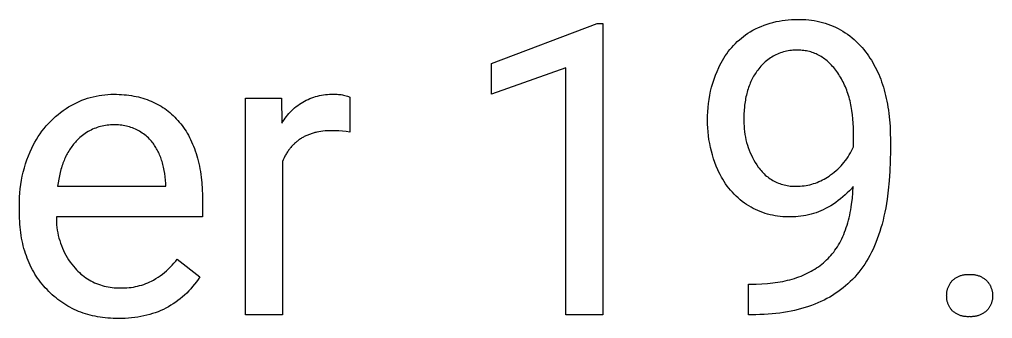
# Model space of a CAD drawing. Header units: millimetres. Extents: x -2542 to 6192, y -257 to 5845.
# Drawn here: x 4168.7 to 4370.5, y 127.8 to 189.9 of the extents above; entities that cross this region are included whole.
import ezdxf

# ---------------------------------------------------------------- set-up
doc = ezdxf.new("R2010")
doc.units = ezdxf.units.MM
doc.header["$MEASUREMENT"] = 0
doc.layers.add('Domyślny', color=7, linetype='Continuous', true_color=0x000000)

msp = doc.modelspace()

# ---------------------------------------------------------------- linework, layer by layer
at = {"layer": 'Domyślny'}
for p, q in [((4326.23, 189.58), (4326.86, 189.69)), ((4326.86, 189.69), (4327.5, 189.78)), ((4327.5, 189.78), (4328.14, 189.84)), ((4328.14, 189.84), (4328.79, 189.88)), ((4328.79, 189.88), (4329.43, 189.9)), ((4329.43, 189.9), (4330.08, 189.9)), ((4330.08, 189.9), (4330.65, 189.91)), ((4330.65, 189.91), (4331.23, 189.9)), ((4331.23, 189.9), (4331.81, 189.87)), ((4331.81, 189.87), (4332.39, 189.83)), ((4332.39, 189.83), (4332.96, 189.76)), ((4332.96, 189.76), (4333.54, 189.67)), ((4333.54, 189.67), (4334.11, 189.57)), ((4266.57, 180.75), (4288.49, 189.1)), ((4288.49, 189.1), (4289.69, 189.1)), ((4289.69, 189.1), (4289.69, 128.63)), ((4320.22, 187.33), (4320.78, 187.65)), ((4320.78, 187.65), (4321.36, 187.95)), ((4321.36, 187.95), (4321.94, 188.22)), ((4321.94, 188.22), (4322.53, 188.48)), ((4322.53, 188.48), (4323.13, 188.72)), ((4323.13, 188.72), (4323.73, 188.93)), ((4323.73, 188.93), (4324.35, 189.13)), ((4324.35, 189.13), (4324.97, 189.3)), ((4324.97, 189.3), (4325.6, 189.45)), ((4325.6, 189.45), (4326.23, 189.58)), ((4334.11, 189.57), (4334.67, 189.44)), ((4334.67, 189.44), (4335.23, 189.29)), ((4335.23, 189.29), (4335.79, 189.13)), ((4335.79, 189.13), (4336.34, 188.95)), ((4336.34, 188.95), (4336.88, 188.74)), ((4336.88, 188.74), (4337.42, 188.52)), ((4337.42, 188.52), (4337.94, 188.28)), ((4337.94, 188.28), (4338.46, 188.02)), ((4338.46, 188.02), (4338.97, 187.75)), ((4338.97, 187.75), (4339.47, 187.46)), ((4317.57, 185.31), (4317.99, 185.68)), ((4317.99, 185.68), (4318.41, 186.04)), ((4318.41, 186.04), (4318.85, 186.38)), ((4318.85, 186.38), (4319.3, 186.71)), ((4319.3, 186.71), (4319.75, 187.03)), ((4319.75, 187.03), (4320.22, 187.33)), ((4339.47, 187.46), (4339.96, 187.15)), ((4339.96, 187.15), (4340.44, 186.82)), ((4340.44, 186.82), (4340.91, 186.48)), ((4340.91, 186.48), (4341.36, 186.12)), ((4341.36, 186.12), (4341.8, 185.74)), ((4341.8, 185.74), (4342.23, 185.35)), ((4315.7, 183.25), (4316.05, 183.69)), ((4316.05, 183.69), (4316.41, 184.11)), ((4316.41, 184.11), (4316.78, 184.52)), ((4316.78, 184.52), (4317.17, 184.92)), ((4317.17, 184.92), (4317.57, 185.31)), ((4342.23, 185.35), (4342.65, 184.95)), ((4342.65, 184.95), (4343.05, 184.53)), ((4343.05, 184.53), (4343.43, 184.1)), ((4343.43, 184.1), (4343.81, 183.66)), ((4343.81, 183.66), (4344.16, 183.2)), ((4314.47, 181.4), (4314.75, 181.88)), ((4314.75, 181.88), (4315.06, 182.35)), ((4315.06, 182.35), (4315.37, 182.8)), ((4315.37, 182.8), (4315.7, 183.25)), ((4324.15, 181.74), (4323.88, 181.54)), ((4324.43, 181.92), (4324.15, 181.74)), ((4324.71, 182.1), (4324.43, 181.92)), ((4325, 182.27), (4324.71, 182.1)), ((4325.29, 182.43), (4325, 182.27)), ((4325.59, 182.58), (4325.29, 182.43)), ((4325.89, 182.72), (4325.59, 182.58)), ((4326.2, 182.84), (4325.89, 182.72)), ((4326.51, 182.96), (4326.2, 182.84)), ((4326.83, 183.07), (4326.51, 182.96)), ((4327.15, 183.16), (4326.83, 183.07)), ((4327.47, 183.25), (4327.15, 183.16)), ((4327.79, 183.32), (4327.47, 183.25)), ((4328.12, 183.39), (4327.79, 183.32)), ((4328.45, 183.44), (4328.12, 183.39)), ((4328.78, 183.48), (4328.45, 183.44)), ((4329.11, 183.51), (4328.78, 183.48)), ((4329.45, 183.53), (4329.11, 183.51)), ((4329.78, 183.54), (4329.45, 183.53)), ((4330.11, 183.53), (4329.78, 183.54)), ((4330.42, 183.53), (4330.11, 183.53)), ((4330.73, 183.51), (4330.42, 183.53)), ((4331.04, 183.49), (4330.73, 183.51)), ((4331.34, 183.46), (4331.04, 183.49)), ((4331.64, 183.42), (4331.34, 183.46)), ((4331.93, 183.37), (4331.64, 183.42)), ((4332.22, 183.31), (4331.93, 183.37)), ((4332.51, 183.24), (4332.22, 183.31)), ((4332.79, 183.16), (4332.51, 183.24)), ((4333.07, 183.07), (4332.79, 183.16)), ((4333.35, 182.97), (4333.07, 183.07)), ((4333.63, 182.87), (4333.35, 182.97)), ((4333.9, 182.75), (4333.63, 182.87)), ((4334.16, 182.63), (4333.9, 182.75)), ((4334.43, 182.49), (4334.16, 182.63)), ((4334.69, 182.35), (4334.43, 182.49)), ((4334.94, 182.2), (4334.69, 182.35)), ((4335.2, 182.04), (4334.94, 182.2)), ((4335.45, 181.87), (4335.2, 182.04)), ((4335.69, 181.69), (4335.45, 181.87)), ((4335.94, 181.5), (4335.69, 181.69)), ((4344.16, 183.2), (4344.48, 182.78)), ((4344.48, 182.78), (4344.79, 182.34)), ((4344.79, 182.34), (4345.08, 181.9)), ((4345.08, 181.9), (4345.37, 181.45)), ((4266.57, 174.38), (4266.57, 180.75)), ((4282, 179.88), (4266.57, 174.38)), ((4282, 128.63), (4282, 179.88)), ((4313.36, 179.12), (4313.71, 179.91)), ((4313.71, 179.91), (4313.95, 180.42)), ((4313.95, 180.42), (4314.2, 180.91)), ((4314.2, 180.91), (4314.47, 181.4)), ((4322, 179.66), (4321.82, 179.41)), ((4322.21, 179.92), (4322, 179.66)), ((4322.42, 180.18), (4322.21, 179.92)), ((4322.65, 180.42), (4322.42, 180.18)), ((4322.88, 180.66), (4322.65, 180.42)), ((4323.12, 180.89), (4322.88, 180.66)), ((4323.37, 181.12), (4323.12, 180.89)), ((4323.62, 181.33), (4323.37, 181.12)), ((4323.88, 181.54), (4323.62, 181.33)), ((4336.18, 181.3), (4335.94, 181.5)), ((4336.41, 181.09), (4336.18, 181.3)), ((4336.65, 180.88), (4336.41, 181.09)), ((4336.88, 180.65), (4336.65, 180.88)), ((4337.1, 180.42), (4336.88, 180.65)), ((4337.33, 180.17), (4337.1, 180.42)), ((4337.55, 179.92), (4337.33, 180.17)), ((4337.76, 179.65), (4337.55, 179.92)), ((4337.97, 179.38), (4337.76, 179.65)), ((4345.37, 181.45), (4345.65, 180.99)), ((4345.65, 180.99), (4345.91, 180.52)), ((4345.91, 180.52), (4346.17, 180.04)), ((4346.17, 180.04), (4346.42, 179.55)), ((4312.75, 177.51), (4313.04, 178.32)), ((4313.04, 178.32), (4313.36, 179.12)), ((4320.66, 177.57), (4320.52, 177.29)), ((4320.81, 177.85), (4320.66, 177.57)), ((4320.96, 178.12), (4320.81, 177.85)), ((4321.12, 178.39), (4320.96, 178.12)), ((4321.29, 178.65), (4321.12, 178.39)), ((4321.46, 178.91), (4321.29, 178.65)), ((4321.63, 179.17), (4321.46, 178.91)), ((4321.82, 179.41), (4321.63, 179.17)), ((4338.18, 179.1), (4337.97, 179.38)), ((4338.39, 178.81), (4338.18, 179.1)), ((4338.59, 178.51), (4338.39, 178.81)), ((4338.79, 178.21), (4338.59, 178.51)), ((4338.97, 177.9), (4338.79, 178.21)), ((4339.16, 177.59), (4338.97, 177.9)), ((4339.33, 177.27), (4339.16, 177.59)), ((4346.42, 179.55), (4346.65, 179.05)), ((4346.65, 179.05), (4346.88, 178.54)), ((4346.88, 178.54), (4347.1, 178.02)), ((4347.1, 178.02), (4347.3, 177.49)), ((4312.04, 175.02), (4312.25, 175.85)), ((4312.25, 175.85), (4312.49, 176.69)), ((4312.49, 176.69), (4312.75, 177.51)), ((4319.91, 175.8), (4319.81, 175.49)), ((4320.02, 176.11), (4319.91, 175.8)), ((4320.14, 176.41), (4320.02, 176.11)), ((4320.26, 176.71), (4320.14, 176.41)), ((4320.39, 177), (4320.26, 176.71)), ((4320.52, 177.29), (4320.39, 177)), ((4339.5, 176.94), (4339.33, 177.27)), ((4339.66, 176.61), (4339.5, 176.94)), ((4339.82, 176.27), (4339.66, 176.61)), ((4339.97, 175.93), (4339.82, 176.27)), ((4340.11, 175.58), (4339.97, 175.93)), ((4340.25, 175.23), (4340.11, 175.58)), ((4347.3, 177.49), (4347.5, 176.95)), ((4347.5, 176.95), (4347.68, 176.41)), ((4347.68, 176.41), (4347.86, 175.85)), ((4347.86, 175.85), (4348.03, 175.28)), ((4182.25, 173.34), (4182.83, 173.54)), ((4182.83, 173.54), (4183.42, 173.72)), ((4183.42, 173.72), (4184.02, 173.87)), ((4184.02, 173.87), (4184.62, 174.01)), ((4184.62, 174.01), (4185.23, 174.12)), ((4185.23, 174.12), (4185.84, 174.22)), ((4185.84, 174.22), (4186.45, 174.29)), ((4186.45, 174.29), (4187.07, 174.34)), ((4187.07, 174.34), (4187.68, 174.37)), ((4187.68, 174.37), (4188.3, 174.38)), ((4188.3, 174.38), (4188.84, 174.38)), ((4188.84, 174.38), (4189.38, 174.36)), ((4189.38, 174.36), (4189.9, 174.33)), ((4189.9, 174.33), (4190.42, 174.29)), ((4190.42, 174.29), (4190.93, 174.24)), ((4190.93, 174.24), (4191.44, 174.18)), ((4191.44, 174.18), (4191.93, 174.11)), ((4191.93, 174.11), (4192.42, 174.02)), ((4192.42, 174.02), (4192.9, 173.93)), ((4192.9, 173.93), (4193.38, 173.82)), ((4193.38, 173.82), (4193.84, 173.7)), ((4193.84, 173.7), (4194.3, 173.57)), ((4194.3, 173.57), (4194.75, 173.43)), ((4215.58, 128.63), (4215.58, 173.59)), ((4215.58, 173.59), (4223.03, 173.59)), ((4223.03, 173.59), (4223.15, 168.36)), ((4228.96, 173.49), (4229.35, 173.64)), ((4229.35, 173.64), (4229.74, 173.77)), ((4229.74, 173.77), (4230.14, 173.9)), ((4230.14, 173.9), (4230.54, 174.01)), ((4230.54, 174.01), (4230.94, 174.11)), ((4230.94, 174.11), (4231.35, 174.19)), ((4231.35, 174.19), (4231.76, 174.26)), ((4231.76, 174.26), (4232.17, 174.31)), ((4232.17, 174.31), (4232.58, 174.35)), ((4232.58, 174.35), (4233, 174.37)), ((4233, 174.37), (4233.41, 174.39)), ((4233.41, 174.39), (4233.83, 174.38)), ((4233.83, 174.38), (4234.1, 174.39)), ((4234.1, 174.39), (4234.36, 174.39)), ((4234.36, 174.39), (4234.63, 174.38)), ((4234.63, 174.38), (4234.9, 174.36)), ((4234.9, 174.36), (4235.16, 174.34)), ((4235.16, 174.34), (4235.43, 174.3)), ((4235.43, 174.3), (4235.69, 174.25)), ((4235.69, 174.25), (4235.95, 174.2)), ((4235.95, 174.2), (4236.21, 174.14)), ((4236.21, 174.14), (4236.47, 174.06)), ((4236.47, 174.06), (4236.72, 173.98)), ((4236.72, 173.98), (4236.97, 173.89)), ((4236.97, 173.89), (4237.22, 173.79)), ((4237.22, 173.79), (4237.22, 166.53)), ((4311.72, 173.32), (4311.87, 174.17)), ((4311.87, 174.17), (4312.04, 175.02)), ((4319.3, 173.52), (4319.24, 173.17)), ((4319.37, 173.86), (4319.3, 173.52)), ((4319.45, 174.19), (4319.37, 173.86)), ((4319.53, 174.52), (4319.45, 174.19)), ((4319.61, 174.85), (4319.53, 174.52)), ((4319.71, 175.17), (4319.61, 174.85)), ((4319.81, 175.49), (4319.71, 175.17)), ((4340.38, 174.87), (4340.25, 175.23)), ((4340.5, 174.51), (4340.38, 174.87)), ((4340.62, 174.14), (4340.5, 174.51)), ((4340.73, 173.77), (4340.62, 174.14)), ((4340.84, 173.38), (4340.73, 173.77)), ((4348.03, 175.28), (4348.18, 174.71)), ((4348.18, 174.71), (4348.33, 174.12)), ((4348.33, 174.12), (4348.46, 173.53)), ((4348.46, 173.53), (4348.59, 172.92)), ((4178.39, 171.42), (4178.91, 171.75)), ((4178.91, 171.75), (4179.45, 172.06)), ((4179.45, 172.06), (4179.99, 172.36)), ((4179.99, 172.36), (4180.54, 172.63)), ((4180.54, 172.63), (4181.1, 172.89)), ((4181.1, 172.89), (4181.67, 173.13)), ((4181.67, 173.13), (4182.25, 173.34)), ((4194.75, 173.43), (4195.2, 173.28)), ((4195.2, 173.28), (4195.63, 173.11)), ((4195.63, 173.11), (4196.06, 172.94)), ((4196.06, 172.94), (4196.48, 172.75)), ((4196.48, 172.75), (4196.89, 172.56)), ((4196.89, 172.56), (4197.3, 172.35)), ((4197.3, 172.35), (4197.7, 172.13)), ((4197.7, 172.13), (4198.09, 171.9)), ((4198.09, 171.9), (4198.47, 171.66)), ((4198.47, 171.66), (4198.84, 171.4)), ((4225.48, 171.27), (4225.79, 171.55)), ((4225.79, 171.55), (4226.11, 171.81)), ((4226.11, 171.81), (4226.44, 172.06)), ((4226.44, 172.06), (4226.78, 172.3)), ((4226.78, 172.3), (4227.12, 172.53)), ((4227.12, 172.53), (4227.48, 172.75)), ((4227.48, 172.75), (4227.84, 172.95)), ((4227.84, 172.95), (4228.21, 173.14)), ((4228.21, 173.14), (4228.58, 173.32)), ((4228.58, 173.32), (4228.96, 173.49)), ((4311.45, 170.74), (4311.51, 171.61)), ((4311.51, 171.61), (4311.6, 172.46)), ((4311.6, 172.46), (4311.72, 173.32)), ((4319.05, 171.74), (4318.99, 171)), ((4319.09, 172.11), (4319.05, 171.74)), ((4319.13, 172.47), (4319.09, 172.11)), ((4319.18, 172.82), (4319.13, 172.47)), ((4319.24, 173.17), (4319.18, 172.82)), ((4340.94, 173), (4340.84, 173.38)), ((4341.03, 172.61), (4340.94, 173)), ((4341.12, 172.21), (4341.03, 172.61)), ((4341.2, 171.81), (4341.12, 172.21)), ((4341.34, 170.99), (4341.2, 171.81)), ((4348.59, 172.92), (4348.71, 172.31)), ((4348.71, 172.31), (4348.81, 171.68)), ((4348.81, 171.68), (4348.91, 171.05)), ((4175.69, 169.29), (4176.2, 169.75)), ((4176.2, 169.75), (4176.73, 170.2)), ((4176.73, 170.2), (4177.27, 170.62)), ((4177.27, 170.62), (4177.82, 171.03)), ((4177.82, 171.03), (4178.39, 171.42)), ((4198.84, 171.4), (4199.21, 171.14)), ((4199.21, 171.14), (4199.57, 170.86)), ((4199.57, 170.86), (4199.92, 170.58)), ((4199.92, 170.58), (4200.27, 170.28)), ((4200.27, 170.28), (4200.6, 169.97)), ((4200.6, 169.97), (4200.93, 169.65)), ((4200.93, 169.65), (4201.25, 169.31)), ((4223.83, 169.41), (4224.07, 169.75)), ((4224.07, 169.75), (4224.33, 170.07)), ((4224.33, 170.07), (4224.6, 170.39)), ((4224.6, 170.39), (4224.88, 170.69)), ((4224.88, 170.69), (4225.18, 170.99)), ((4225.18, 170.99), (4225.48, 171.27)), ((4311.41, 169.02), (4311.42, 169.88)), ((4311.42, 169.88), (4311.45, 170.74)), ((4318.95, 170.23), (4318.94, 169.45)), ((4318.99, 171), (4318.95, 170.23)), ((4341.45, 170.14), (4341.34, 170.99)), ((4341.54, 169.28), (4341.45, 170.14)), ((4348.91, 171.05), (4348.99, 170.41)), ((4348.99, 170.41), (4349.13, 169.1)), ((4173.82, 167.28), (4174.26, 167.8)), ((4174.26, 167.8), (4174.72, 168.32)), ((4174.72, 168.32), (4175.2, 168.81)), ((4175.2, 168.81), (4175.69, 169.29)), ((4184.86, 167.49), (4184.54, 167.38)), ((4185.2, 167.6), (4184.86, 167.49)), ((4185.53, 167.69), (4185.2, 167.6)), ((4185.87, 167.77), (4185.53, 167.69)), ((4186.22, 167.84), (4185.87, 167.77)), ((4186.56, 167.9), (4186.22, 167.84)), ((4186.91, 167.95), (4186.56, 167.9)), ((4187.25, 167.98), (4186.91, 167.95)), ((4187.6, 168.01), (4187.25, 167.98)), ((4187.95, 168.02), (4187.6, 168.01)), ((4188.3, 168.02), (4187.95, 168.02)), ((4188.63, 168.03), (4188.3, 168.02)), ((4188.96, 168.02), (4188.63, 168.03)), ((4189.28, 168.01), (4188.96, 168.02)), ((4189.61, 167.99), (4189.28, 168.01)), ((4189.94, 167.95), (4189.61, 167.99)), ((4190.26, 167.91), (4189.94, 167.95)), ((4190.59, 167.85), (4190.26, 167.91)), ((4190.91, 167.78), (4190.59, 167.85)), ((4191.22, 167.7), (4190.91, 167.78)), ((4191.54, 167.61), (4191.22, 167.7)), ((4191.85, 167.51), (4191.54, 167.61)), ((4192.16, 167.4), (4191.85, 167.51)), ((4201.25, 169.31), (4201.57, 168.97)), ((4201.57, 168.97), (4201.87, 168.62)), ((4201.87, 168.62), (4202.17, 168.25)), ((4202.17, 168.25), (4202.46, 167.88)), ((4202.46, 167.88), (4202.74, 167.49)), ((4202.74, 167.49), (4203.01, 167.1)), ((4223.15, 168.36), (4223.37, 168.72)), ((4223.37, 168.72), (4223.59, 169.07)), ((4223.59, 169.07), (4223.83, 169.41)), ((4311.42, 168.2), (4311.41, 169.02)), ((4311.45, 167.39), (4311.42, 168.2)), ((4318.94, 169.45), (4318.93, 168.88)), ((4318.93, 168.88), (4318.93, 168.32)), ((4318.93, 168.32), (4318.96, 167.75)), ((4318.96, 167.75), (4319, 167.19)), ((4341.61, 168.39), (4341.54, 169.28)), ((4341.64, 167.48), (4341.61, 168.39)), ((4341.66, 166.55), (4341.64, 167.48)), ((4349.13, 169.1), (4349.23, 167.74)), ((4349.23, 167.74), (4349.29, 166.35)), ((4172.25, 165.02), (4172.61, 165.61)), ((4172.61, 165.61), (4172.99, 166.18)), ((4172.99, 166.18), (4173.4, 166.73)), ((4173.4, 166.73), (4173.82, 167.28)), ((4181.53, 165.63), (4181.27, 165.41)), ((4181.8, 165.85), (4181.53, 165.63)), ((4182.08, 166.06), (4181.8, 165.85)), ((4182.37, 166.26), (4182.08, 166.06)), ((4182.66, 166.45), (4182.37, 166.26)), ((4182.96, 166.63), (4182.66, 166.45)), ((4183.26, 166.8), (4182.96, 166.63)), ((4183.57, 166.96), (4183.26, 166.8)), ((4183.89, 167.11), (4183.57, 166.96)), ((4184.21, 167.25), (4183.89, 167.11)), ((4184.54, 167.38), (4184.21, 167.25)), ((4192.47, 167.28), (4192.16, 167.4)), ((4192.77, 167.15), (4192.47, 167.28)), ((4193.06, 167.01), (4192.77, 167.15)), ((4193.35, 166.86), (4193.06, 167.01)), ((4193.64, 166.69), (4193.35, 166.86)), ((4193.92, 166.52), (4193.64, 166.69)), ((4194.19, 166.34), (4193.92, 166.52)), ((4194.46, 166.15), (4194.19, 166.34)), ((4194.72, 165.95), (4194.46, 166.15)), ((4194.98, 165.75), (4194.72, 165.95)), ((4195.22, 165.53), (4194.98, 165.75)), ((4195.46, 165.31), (4195.22, 165.53)), ((4203.01, 167.1), (4203.27, 166.69)), ((4203.27, 166.69), (4203.52, 166.28)), ((4203.52, 166.28), (4203.76, 165.86)), ((4203.76, 165.86), (4203.99, 165.42)), ((4227.63, 165.51), (4227.46, 165.41)), ((4227.79, 165.59), (4227.63, 165.51)), ((4227.96, 165.68), (4227.79, 165.59)), ((4228.14, 165.76), (4227.96, 165.68)), ((4228.31, 165.84), (4228.14, 165.76)), ((4228.49, 165.92), (4228.31, 165.84)), ((4228.67, 165.99), (4228.49, 165.92)), ((4228.85, 166.06), (4228.67, 165.99)), ((4229.04, 166.13), (4228.85, 166.06)), ((4229.22, 166.2), (4229.04, 166.13)), ((4229.41, 166.26), (4229.22, 166.2)), ((4229.6, 166.32), (4229.41, 166.26)), ((4229.8, 166.37), (4229.6, 166.32)), ((4229.99, 166.42), (4229.8, 166.37)), ((4230.19, 166.47), (4229.99, 166.42)), ((4230.39, 166.52), (4230.19, 166.47)), ((4230.8, 166.6), (4230.39, 166.52)), ((4231.22, 166.67), (4230.8, 166.6)), ((4231.65, 166.72), (4231.22, 166.67)), ((4232.09, 166.77), (4231.65, 166.72)), ((4232.53, 166.8), (4232.09, 166.77)), ((4232.99, 166.82), (4232.53, 166.8)), ((4233.46, 166.82), (4232.99, 166.82)), ((4234.21, 166.81), (4233.46, 166.82)), ((4234.97, 166.78), (4234.21, 166.81)), ((4235.72, 166.72), (4234.97, 166.78)), ((4236.47, 166.64), (4235.72, 166.72)), ((4237.22, 166.53), (4236.47, 166.64)), ((4311.5, 166.57), (4311.45, 167.39)), ((4311.59, 165.76), (4311.5, 166.57)), ((4311.7, 164.96), (4311.59, 165.76)), ((4319, 167.19), (4319.07, 166.62)), ((4319.07, 166.62), (4319.15, 166.06)), ((4319.15, 166.06), (4319.25, 165.5)), ((4319.25, 165.5), (4319.37, 164.95)), ((4341.66, 163.48), (4341.66, 166.55)), ((4349.29, 166.35), (4349.32, 164.93)), ((4171.28, 163.2), (4171.58, 163.82)), ((4171.58, 163.82), (4171.9, 164.43)), ((4171.9, 164.43), (4172.25, 165.02)), ((4179.6, 163.56), (4179.43, 163.32)), ((4179.77, 163.79), (4179.6, 163.56)), ((4179.95, 164.02), (4179.77, 163.79)), ((4180.14, 164.24), (4179.95, 164.02)), ((4180.33, 164.46), (4180.14, 164.24)), ((4180.52, 164.67), (4180.33, 164.46)), ((4180.76, 164.92), (4180.52, 164.67)), ((4181.01, 165.17), (4180.76, 164.92)), ((4181.27, 165.41), (4181.01, 165.17)), ((4195.69, 165.07), (4195.46, 165.31)), ((4195.92, 164.83), (4195.69, 165.07)), ((4196.09, 164.63), (4195.92, 164.83)), ((4196.26, 164.43), (4196.09, 164.63)), ((4196.42, 164.21), (4196.26, 164.43)), ((4196.58, 164), (4196.42, 164.21)), ((4196.74, 163.77), (4196.58, 164)), ((4196.89, 163.55), (4196.74, 163.77)), ((4197.03, 163.32), (4196.89, 163.55)), ((4203.99, 165.42), (4204.21, 164.98)), ((4204.21, 164.98), (4204.43, 164.53)), ((4204.43, 164.53), (4204.63, 164.06)), ((4204.63, 164.06), (4204.82, 163.59)), ((4204.82, 163.59), (4205.01, 163.11)), ((4225.13, 163.51), (4225.01, 163.36)), ((4225.26, 163.65), (4225.13, 163.51)), ((4225.39, 163.79), (4225.26, 163.65)), ((4225.52, 163.93), (4225.39, 163.79)), ((4225.66, 164.06), (4225.52, 163.93)), ((4225.79, 164.19), (4225.66, 164.06)), ((4225.93, 164.32), (4225.79, 164.19)), ((4226.08, 164.44), (4225.93, 164.32)), ((4226.22, 164.56), (4226.08, 164.44)), ((4226.37, 164.68), (4226.22, 164.56)), ((4226.52, 164.79), (4226.37, 164.68)), ((4226.67, 164.9), (4226.52, 164.79)), ((4226.82, 165.01), (4226.67, 164.9)), ((4226.98, 165.12), (4226.82, 165.01)), ((4227.14, 165.22), (4226.98, 165.12)), ((4227.3, 165.32), (4227.14, 165.22)), ((4227.46, 165.41), (4227.3, 165.32)), ((4311.84, 164.15), (4311.7, 164.96)), ((4312, 163.35), (4311.84, 164.15)), ((4319.37, 164.95), (4319.51, 164.4)), ((4319.51, 164.4), (4319.67, 163.85)), ((4319.67, 163.85), (4319.85, 163.31)), ((4341.46, 163.05), (4341.66, 163.48)), ((4349.32, 164.93), (4349.32, 162.69)), ((4170.28, 160.76), (4170.58, 161.59)), ((4170.58, 161.59), (4170.92, 162.4)), ((4170.92, 162.4), (4171.28, 163.2)), ((4178.36, 161.51), (4178.23, 161.22)), ((4178.5, 161.78), (4178.36, 161.51)), ((4178.64, 162.05), (4178.5, 161.78)), ((4178.79, 162.31), (4178.64, 162.05)), ((4178.94, 162.57), (4178.79, 162.31)), ((4179.1, 162.83), (4178.94, 162.57)), ((4179.26, 163.08), (4179.1, 162.83)), ((4179.43, 163.32), (4179.26, 163.08)), ((4197.17, 163.08), (4197.03, 163.32)), ((4197.3, 162.84), (4197.17, 163.08)), ((4197.43, 162.59), (4197.3, 162.84)), ((4197.56, 162.34), (4197.43, 162.59)), ((4197.68, 162.08), (4197.56, 162.34)), ((4197.79, 161.82), (4197.68, 162.08)), ((4197.9, 161.55), (4197.79, 161.82)), ((4198.01, 161.28), (4197.9, 161.55)), ((4205.01, 163.11), (4205.18, 162.62)), ((4205.18, 162.62), (4205.35, 162.12)), ((4205.35, 162.12), (4205.5, 161.61)), ((4205.5, 161.61), (4205.65, 161.09)), ((4223.78, 161.55), (4223.59, 161.18)), ((4223.88, 161.73), (4223.78, 161.55)), ((4223.98, 161.91), (4223.88, 161.73)), ((4224.09, 162.08), (4223.98, 161.91)), ((4224.19, 162.26), (4224.09, 162.08)), ((4224.3, 162.42), (4224.19, 162.26)), ((4224.41, 162.59), (4224.3, 162.42)), ((4224.53, 162.75), (4224.41, 162.59)), ((4224.64, 162.91), (4224.53, 162.75)), ((4224.76, 163.06), (4224.64, 162.91)), ((4224.88, 163.21), (4224.76, 163.06)), ((4225.01, 163.36), (4224.88, 163.21)), ((4312.19, 162.56), (4312, 163.35)), ((4312.41, 161.78), (4312.19, 162.56)), ((4312.65, 161), (4312.41, 161.78)), ((4319.85, 163.31), (4320.04, 162.78)), ((4320.04, 162.78), (4320.26, 162.26)), ((4320.26, 162.26), (4320.49, 161.74)), ((4320.49, 161.74), (4320.74, 161.23)), ((4340.53, 161.39), (4340.79, 161.79)), ((4340.79, 161.79), (4341.02, 162.21)), ((4341.02, 162.21), (4341.25, 162.62)), ((4341.25, 162.62), (4341.46, 163.05)), ((4349.32, 162.69), (4349.29, 160.52)), ((4169.74, 159.09), (4170, 159.93)), ((4170, 159.93), (4170.28, 160.76)), ((4177.53, 159.43), (4177.43, 159.12)), ((4177.63, 159.75), (4177.53, 159.43)), ((4177.74, 160.05), (4177.63, 159.75)), ((4177.86, 160.35), (4177.74, 160.05)), ((4177.98, 160.65), (4177.86, 160.35)), ((4178.1, 160.94), (4177.98, 160.65)), ((4178.23, 161.22), (4178.1, 160.94)), ((4198.11, 161), (4198.01, 161.28)), ((4198.21, 160.71), (4198.11, 161)), ((4198.3, 160.43), (4198.21, 160.71)), ((4198.38, 160.13), (4198.3, 160.43)), ((4198.46, 159.84), (4198.38, 160.13)), ((4198.54, 159.53), (4198.46, 159.84)), ((4198.61, 159.22), (4198.54, 159.53)), ((4205.65, 161.09), (4205.79, 160.56)), ((4205.79, 160.56), (4205.91, 160.02)), ((4205.91, 160.02), (4206.03, 159.47)), ((4206.03, 159.47), (4206.14, 158.91)), ((4223.41, 160.8), (4223.24, 160.41)), ((4223.24, 160.41), (4223.24, 128.63)), ((4223.59, 161.18), (4223.41, 160.8)), ((4312.91, 160.23), (4312.65, 161)), ((4313.21, 159.47), (4312.91, 160.23)), ((4313.52, 158.72), (4313.21, 159.47)), ((4320.74, 161.23), (4321, 160.73)), ((4321, 160.73), (4321.29, 160.24)), ((4321.29, 160.24), (4321.59, 159.75)), ((4321.59, 159.75), (4321.9, 159.28)), ((4338.74, 159.18), (4339.07, 159.52)), ((4339.07, 159.52), (4339.39, 159.88)), ((4339.39, 159.88), (4339.69, 160.24)), ((4339.69, 160.24), (4339.98, 160.61)), ((4339.98, 160.61), (4340.27, 161)), ((4340.27, 161), (4340.53, 161.39)), ((4349.29, 160.52), (4349.21, 158.43)), ((4169.15, 156.52), (4169.32, 157.38)), ((4169.32, 157.38), (4169.52, 158.24)), ((4169.52, 158.24), (4169.74, 159.09)), ((4177, 157.45), (4176.86, 156.75)), ((4177.15, 158.14), (4177, 157.45)), ((4177.33, 158.8), (4177.15, 158.14)), ((4177.43, 159.12), (4177.33, 158.8)), ((4198.68, 158.91), (4198.61, 159.22)), ((4198.74, 158.59), (4198.68, 158.91)), ((4198.85, 157.94), (4198.74, 158.59)), ((4198.94, 157.26), (4198.85, 157.94)), ((4206.14, 158.91), (4206.24, 158.34)), ((4206.24, 158.34), (4206.33, 157.76)), ((4206.33, 157.76), (4206.41, 157.17)), ((4313.75, 158.21), (4313.52, 158.72)), ((4314, 157.7), (4313.75, 158.21)), ((4314.26, 157.21), (4314, 157.7)), ((4321.9, 159.28), (4322.09, 159.02)), ((4322.09, 159.02), (4322.28, 158.77)), ((4322.28, 158.77), (4322.49, 158.53)), ((4322.49, 158.53), (4322.7, 158.29)), ((4322.7, 158.29), (4322.92, 158.06)), ((4322.92, 158.06), (4323.15, 157.84)), ((4323.15, 157.84), (4323.38, 157.62)), ((4323.38, 157.62), (4323.63, 157.41)), ((4323.63, 157.41), (4323.88, 157.22)), ((4336.27, 157.19), (4336.6, 157.41)), ((4336.6, 157.41), (4336.92, 157.65)), ((4336.92, 157.65), (4337.31, 157.93)), ((4337.31, 157.93), (4337.68, 158.22)), ((4337.68, 158.22), (4338.04, 158.53)), ((4338.04, 158.53), (4338.4, 158.85)), ((4338.4, 158.85), (4338.74, 159.18)), ((4349.21, 158.43), (4349.07, 156.41)), ((4168.9, 154.78), (4169.01, 155.65)), ((4169.01, 155.65), (4169.15, 156.52)), ((4176.73, 156.03), (4176.63, 155.29)), ((4176.86, 156.75), (4176.73, 156.03)), ((4199.01, 156.57), (4198.94, 157.26)), ((4199.06, 155.86), (4199.01, 156.57)), ((4199.06, 155.29), (4199.06, 155.86)), ((4206.41, 157.17), (4206.54, 155.97)), ((4206.54, 155.97), (4206.64, 154.72)), ((4314.54, 156.73), (4314.26, 157.21)), ((4314.84, 156.25), (4314.54, 156.73)), ((4315.15, 155.79), (4314.84, 156.25)), ((4315.48, 155.33), (4315.15, 155.79)), ((4323.88, 157.22), (4324.13, 157.03)), ((4324.13, 157.03), (4324.4, 156.85)), ((4324.4, 156.85), (4324.66, 156.67)), ((4324.66, 156.67), (4324.94, 156.51)), ((4324.94, 156.51), (4325.22, 156.36)), ((4325.22, 156.36), (4325.5, 156.21)), ((4325.5, 156.21), (4325.79, 156.08)), ((4325.79, 156.08), (4326.09, 155.96)), ((4326.09, 155.96), (4326.38, 155.84)), ((4326.38, 155.84), (4326.69, 155.74)), ((4326.69, 155.74), (4326.99, 155.65)), ((4326.99, 155.65), (4327.3, 155.56)), ((4327.3, 155.56), (4327.61, 155.49)), ((4327.61, 155.49), (4327.92, 155.43)), ((4327.92, 155.43), (4328.24, 155.38)), ((4328.24, 155.38), (4328.55, 155.34)), ((4331.03, 155.35), (4331.42, 155.39)), ((4331.42, 155.39), (4331.82, 155.45)), ((4331.82, 155.45), (4332.21, 155.53)), ((4332.21, 155.53), (4332.6, 155.61)), ((4332.6, 155.61), (4332.99, 155.71)), ((4332.99, 155.71), (4333.38, 155.83)), ((4333.38, 155.83), (4333.76, 155.95)), ((4333.76, 155.95), (4334.13, 156.09)), ((4334.13, 156.09), (4334.5, 156.25)), ((4334.5, 156.25), (4334.87, 156.41)), ((4334.87, 156.41), (4335.23, 156.59)), ((4335.23, 156.59), (4335.58, 156.78)), ((4335.58, 156.78), (4335.93, 156.98)), ((4335.93, 156.98), (4336.27, 157.19)), ((4349.07, 156.41), (4348.88, 154.47)), ((4168.76, 153.03), (4168.81, 153.91)), ((4168.81, 153.91), (4168.9, 154.78)), ((4176.63, 155.29), (4199.06, 155.29)), ((4206.64, 154.72), (4206.69, 153.44)), ((4206.69, 153.44), (4206.71, 152.11)), ((4315.82, 154.89), (4315.48, 155.33)), ((4316.17, 154.46), (4315.82, 154.89)), ((4316.55, 154.04), (4316.17, 154.46)), ((4316.93, 153.63), (4316.55, 154.04)), ((4317.33, 153.24), (4316.93, 153.63)), ((4328.55, 155.34), (4328.87, 155.31)), ((4328.87, 155.31), (4329.19, 155.29)), ((4329.19, 155.29), (4329.51, 155.28)), ((4329.51, 155.28), (4329.83, 155.29)), ((4329.83, 155.29), (4330.23, 155.29)), ((4330.23, 155.29), (4330.63, 155.31)), ((4330.63, 155.31), (4331.03, 155.35)), ((4339.92, 153.48), (4339.46, 153.07)), ((4340.36, 153.9), (4339.92, 153.48)), ((4340.8, 154.34), (4340.36, 153.9)), ((4341.22, 154.79), (4340.8, 154.34)), ((4341.62, 155.26), (4341.22, 154.79)), ((4341.43, 152.74), (4341.54, 153.98)), ((4341.54, 153.98), (4341.62, 155.26)), ((4348.88, 154.47), (4348.64, 152.6)), ((4168.73, 152.15), (4168.76, 153.03)), ((4168.73, 151.28), (4168.73, 152.15)), ((4206.71, 152.11), (4206.71, 148.92)), ((4317.74, 152.86), (4317.33, 153.24)), ((4318.16, 152.5), (4317.74, 152.86)), ((4318.6, 152.14), (4318.16, 152.5)), ((4319.04, 151.81), (4318.6, 152.14)), ((4319.5, 151.49), (4319.04, 151.81)), ((4319.95, 151.21), (4319.5, 151.49)), ((4337.48, 151.59), (4336.96, 151.26)), ((4338, 151.94), (4337.48, 151.59)), ((4338.49, 152.3), (4338, 151.94)), ((4338.98, 152.68), (4338.49, 152.3)), ((4339.46, 153.07), (4338.98, 152.68)), ((4341.2, 150.96), (4341.28, 151.54)), ((4341.28, 151.54), (4341.43, 152.74)), ((4348.49, 151.69), (4348.34, 150.8)), ((4348.64, 152.6), (4348.49, 151.69)), ((4168.73, 149.86), (4168.73, 151.28)), ((4168.74, 149.24), (4168.73, 149.86)), ((4320.41, 150.94), (4319.95, 151.21)), ((4320.88, 150.69), (4320.41, 150.94)), ((4321.36, 150.45), (4320.88, 150.69)), ((4321.85, 150.23), (4321.36, 150.45)), ((4322.34, 150.03), (4321.85, 150.23)), ((4322.84, 149.84), (4322.34, 150.03)), ((4323.34, 149.67), (4322.84, 149.84)), ((4323.85, 149.52), (4323.34, 149.67)), ((4324.36, 149.38), (4323.85, 149.52)), ((4324.88, 149.26), (4324.36, 149.38)), ((4332.34, 149.34), (4331.81, 149.23)), ((4332.87, 149.48), (4332.34, 149.34)), ((4333.39, 149.63), (4332.87, 149.48)), ((4333.9, 149.8), (4333.39, 149.63)), ((4334.41, 149.99), (4333.9, 149.8)), ((4334.91, 150.2), (4334.41, 149.99)), ((4335.4, 150.42), (4334.91, 150.2)), ((4335.89, 150.66), (4335.4, 150.42)), ((4336.43, 150.95), (4335.89, 150.66)), ((4336.96, 151.26), (4336.43, 150.95)), ((4340.88, 149.28), (4340.99, 149.83)), ((4340.99, 149.83), (4341.1, 150.39)), ((4341.1, 150.39), (4341.2, 150.96)), ((4348.17, 149.94), (4347.98, 149.08)), ((4348.34, 150.8), (4348.17, 149.94)), ((4168.75, 148.63), (4168.74, 149.24)), ((4168.78, 148.02), (4168.75, 148.63)), ((4168.82, 147.42), (4168.78, 148.02)), ((4168.87, 146.83), (4168.82, 147.42)), ((4206.71, 148.92), (4176.38, 148.92)), ((4176.38, 148.92), (4176.38, 148.37)), ((4176.38, 148.37), (4176.4, 147.82)), ((4176.4, 147.82), (4176.44, 147.26)), ((4325.4, 149.16), (4324.88, 149.26)), ((4325.93, 149.08), (4325.4, 149.16)), ((4326.46, 149.01), (4325.93, 149.08)), ((4326.99, 148.96), (4326.46, 149.01)), ((4327.52, 148.93), (4326.99, 148.96)), ((4328.05, 148.92), (4327.52, 148.93)), ((4328.58, 148.92), (4328.05, 148.92)), ((4329.13, 148.92), (4328.58, 148.92)), ((4329.67, 148.95), (4329.13, 148.92)), ((4330.21, 148.99), (4329.67, 148.95)), ((4330.74, 149.05), (4330.21, 148.99)), ((4331.28, 149.13), (4330.74, 149.05)), ((4331.81, 149.23), (4331.28, 149.13)), ((4340.33, 147.2), (4340.48, 147.7)), ((4340.48, 147.7), (4340.62, 148.22)), ((4340.62, 148.22), (4340.76, 148.74)), ((4340.76, 148.74), (4340.88, 149.28)), ((4347.58, 147.44), (4347.35, 146.64)), ((4347.79, 148.25), (4347.58, 147.44)), ((4347.98, 149.08), (4347.79, 148.25)), ((4168.93, 146.24), (4168.87, 146.83)), ((4169, 145.67), (4168.93, 146.24)), ((4169.09, 145.1), (4169, 145.67)), ((4176.44, 147.26), (4176.5, 146.72)), ((4176.5, 146.72), (4176.57, 146.17)), ((4176.57, 146.17), (4176.67, 145.62)), ((4176.67, 145.62), (4176.78, 145.08)), ((4339.44, 144.84), (4339.64, 145.29)), ((4339.64, 145.29), (4339.82, 145.75)), ((4339.82, 145.75), (4340, 146.22)), ((4340, 146.22), (4340.17, 146.7)), ((4340.17, 146.7), (4340.33, 147.2)), ((4347.12, 145.87), (4346.86, 145.11)), ((4347.35, 146.64), (4347.12, 145.87)), ((4169.18, 144.54), (4169.09, 145.1)), ((4169.29, 143.98), (4169.18, 144.54)), ((4169.41, 143.44), (4169.29, 143.98)), ((4169.53, 142.9), (4169.41, 143.44)), ((4176.78, 145.08), (4176.92, 144.55)), ((4176.92, 144.55), (4177.07, 144.02)), ((4177.07, 144.02), (4177.24, 143.49)), ((4177.24, 143.49), (4177.43, 142.97)), ((4338.57, 143.15), (4338.8, 143.56)), ((4338.8, 143.56), (4339.02, 143.97)), ((4339.02, 143.97), (4339.24, 144.4)), ((4339.24, 144.4), (4339.44, 144.84)), ((4346.32, 143.65), (4346.03, 142.95)), ((4346.6, 144.37), (4346.32, 143.65)), ((4346.86, 145.11), (4346.6, 144.37)), ((4169.67, 142.37), (4169.53, 142.9)), ((4169.82, 141.85), (4169.67, 142.37)), ((4169.99, 141.34), (4169.82, 141.85)), ((4170.16, 140.84), (4169.99, 141.34)), ((4177.43, 142.97), (4177.64, 142.46)), ((4177.64, 142.46), (4177.86, 141.96)), ((4177.86, 141.96), (4178.1, 141.46)), ((4178.1, 141.46), (4178.36, 140.97)), ((4336.98, 140.94), (4337.27, 141.28)), ((4337.27, 141.28), (4337.55, 141.64)), ((4337.55, 141.64), (4337.82, 142)), ((4337.82, 142), (4338.08, 142.37)), ((4338.08, 142.37), (4338.33, 142.75)), ((4338.33, 142.75), (4338.57, 143.15)), ((4345.4, 141.6), (4345.07, 140.95)), ((4345.72, 142.26), (4345.4, 141.6)), ((4346.03, 142.95), (4345.72, 142.26)), ((4170.34, 140.34), (4170.16, 140.84)), ((4170.54, 139.85), (4170.34, 140.34)), ((4170.74, 139.37), (4170.54, 139.85)), ((4170.96, 138.89), (4170.74, 139.37)), ((4178.36, 140.97), (4178.64, 140.49)), ((4178.64, 140.49), (4178.93, 140.03)), ((4178.93, 140.03), (4179.24, 139.57)), ((4179.24, 139.57), (4179.56, 139.12)), ((4200.39, 138.9), (4200.76, 139.31)), ((4200.76, 139.31), (4201.12, 139.73)), ((4201.12, 139.73), (4201.46, 140.15)), ((4201.46, 140.15), (4206.13, 136.51)), ((4335.08, 139.13), (4335.42, 139.4)), ((4335.42, 139.4), (4335.75, 139.69)), ((4335.75, 139.69), (4336.07, 139.99)), ((4336.07, 139.99), (4336.38, 140.3)), ((4336.38, 140.3), (4336.69, 140.62)), ((4336.69, 140.62), (4336.98, 140.94)), ((4344.37, 139.71), (4343.99, 139.12)), ((4344.72, 140.32), (4344.37, 139.71)), ((4345.07, 140.95), (4344.72, 140.32)), ((4171.19, 138.43), (4170.96, 138.89)), ((4171.43, 137.97), (4171.19, 138.43)), ((4171.68, 137.52), (4171.43, 137.97)), ((4171.94, 137.08), (4171.68, 137.52)), ((4179.56, 139.12), (4179.9, 138.68)), ((4179.9, 138.68), (4180.26, 138.26)), ((4180.26, 138.26), (4180.54, 137.95)), ((4180.54, 137.95), (4180.84, 137.65)), ((4180.84, 137.65), (4181.15, 137.36)), ((4181.15, 137.36), (4181.47, 137.08)), ((4198.36, 137.06), (4198.79, 137.4)), ((4198.79, 137.4), (4199.21, 137.76)), ((4199.21, 137.76), (4199.61, 138.12)), ((4199.61, 138.12), (4200.01, 138.51)), ((4200.01, 138.51), (4200.39, 138.9)), ((4331.64, 137.02), (4332.05, 137.22)), ((4332.05, 137.22), (4332.46, 137.43)), ((4332.46, 137.43), (4332.86, 137.64)), ((4332.86, 137.64), (4333.25, 137.87)), ((4333.25, 137.87), (4333.64, 138.1)), ((4333.64, 138.1), (4334.01, 138.34)), ((4334.01, 138.34), (4334.37, 138.6)), ((4334.37, 138.6), (4334.73, 138.86)), ((4334.73, 138.86), (4335.08, 139.13)), ((4342.79, 137.46), (4342.36, 136.95)), ((4343.2, 138), (4342.79, 137.46)), ((4343.6, 138.55), (4343.2, 138)), ((4343.99, 139.12), (4343.6, 138.55)), ((4172.22, 136.65), (4171.94, 137.08)), ((4172.5, 136.22), (4172.22, 136.65)), ((4172.8, 135.8), (4172.5, 136.22)), ((4173.1, 135.39), (4172.8, 135.8)), ((4173.42, 134.99), (4173.1, 135.39)), ((4181.47, 137.08), (4181.79, 136.81)), ((4181.79, 136.81), (4182.13, 136.56)), ((4182.13, 136.56), (4182.48, 136.31)), ((4182.48, 136.31), (4182.83, 136.08)), ((4182.83, 136.08), (4183.19, 135.86)), ((4183.19, 135.86), (4183.56, 135.65)), ((4183.56, 135.65), (4183.94, 135.46)), ((4183.94, 135.46), (4184.32, 135.28)), ((4184.32, 135.28), (4184.71, 135.11)), ((4194.92, 135.08), (4195.33, 135.25)), ((4195.33, 135.25), (4195.74, 135.43)), ((4195.74, 135.43), (4196.14, 135.62)), ((4196.14, 135.62), (4196.54, 135.83)), ((4196.54, 135.83), (4197.01, 136.12)), ((4197.01, 136.12), (4197.47, 136.41)), ((4197.47, 136.41), (4197.92, 136.73)), ((4197.92, 136.73), (4198.36, 137.06)), ((4205.41, 135.46), (4205.03, 134.96)), ((4205.78, 135.97), (4205.41, 135.46)), ((4206.13, 136.51), (4205.78, 135.97)), ((4324.36, 135.16), (4324.91, 135.22)), ((4324.91, 135.22), (4325.44, 135.29)), ((4325.44, 135.29), (4325.97, 135.37)), ((4325.97, 135.37), (4326.49, 135.46)), ((4326.49, 135.46), (4327, 135.55)), ((4327, 135.55), (4327.5, 135.66)), ((4327.5, 135.66), (4328, 135.78)), ((4328, 135.78), (4328.48, 135.9)), ((4328.48, 135.9), (4328.96, 136.03)), ((4328.96, 136.03), (4329.43, 136.18)), ((4329.43, 136.18), (4329.89, 136.33)), ((4329.89, 136.33), (4330.34, 136.49)), ((4330.34, 136.49), (4330.78, 136.66)), ((4330.78, 136.66), (4331.21, 136.84)), ((4331.21, 136.84), (4331.64, 137.02)), ((4341, 135.5), (4340.51, 135.04)), ((4341.47, 135.96), (4341, 135.5)), ((4341.92, 136.45), (4341.47, 135.96)), ((4342.36, 136.95), (4341.92, 136.45)), ((4361.69, 135.11), (4361.78, 135.24)), ((4361.78, 135.24), (4361.87, 135.36)), ((4361.87, 135.36), (4361.96, 135.48)), ((4361.96, 135.48), (4362.05, 135.6)), ((4362.05, 135.6), (4362.15, 135.71)), ((4362.15, 135.71), (4362.27, 135.82)), ((4362.27, 135.82), (4362.38, 135.92)), ((4362.38, 135.92), (4362.5, 136.02)), ((4362.5, 136.02), (4362.63, 136.11)), ((4362.63, 136.11), (4362.75, 136.2)), ((4362.75, 136.2), (4362.88, 136.28)), ((4362.88, 136.28), (4363.02, 136.36)), ((4363.02, 136.36), (4363.15, 136.44)), ((4363.15, 136.44), (4363.29, 136.51)), ((4363.29, 136.51), (4363.43, 136.58)), ((4363.43, 136.58), (4363.57, 136.64)), ((4363.57, 136.64), (4363.71, 136.7)), ((4363.71, 136.7), (4363.86, 136.75)), ((4363.86, 136.75), (4364.01, 136.8)), ((4364.01, 136.8), (4364.16, 136.84)), ((4364.16, 136.84), (4364.31, 136.88)), ((4364.31, 136.88), (4364.46, 136.91)), ((4364.46, 136.91), (4364.61, 136.94)), ((4364.61, 136.94), (4364.76, 136.96)), ((4364.76, 136.96), (4364.92, 136.98)), ((4364.92, 136.98), (4365.07, 136.99)), ((4365.07, 136.99), (4365.23, 137)), ((4365.23, 137), (4365.38, 137)), ((4365.38, 137), (4365.54, 136.99)), ((4365.54, 136.99), (4365.69, 136.98)), ((4365.69, 136.98), (4365.85, 136.99)), ((4365.85, 136.99), (4366.02, 137)), ((4366.02, 137), (4366.18, 136.99)), ((4366.18, 136.99), (4366.34, 136.99)), ((4366.34, 136.99), (4366.51, 136.97)), ((4366.51, 136.97), (4366.67, 136.95)), ((4366.67, 136.95), (4366.83, 136.93)), ((4366.83, 136.93), (4366.99, 136.9)), ((4366.99, 136.9), (4367.15, 136.86)), ((4367.15, 136.86), (4367.3, 136.82)), ((4367.3, 136.82), (4367.46, 136.77)), ((4367.46, 136.77), (4367.61, 136.72)), ((4367.61, 136.72), (4367.77, 136.67)), ((4367.77, 136.67), (4367.92, 136.6)), ((4367.92, 136.6), (4368.07, 136.54)), ((4368.07, 136.54), (4368.21, 136.46)), ((4368.21, 136.46), (4368.35, 136.38)), ((4368.35, 136.38), (4368.49, 136.3)), ((4368.49, 136.3), (4368.63, 136.21)), ((4368.63, 136.21), (4368.77, 136.12)), ((4368.77, 136.12), (4368.9, 136.03)), ((4368.9, 136.03), (4369.02, 135.92)), ((4369.02, 135.92), (4369.15, 135.82)), ((4369.15, 135.82), (4369.27, 135.71)), ((4369.27, 135.71), (4369.37, 135.6)), ((4369.37, 135.6), (4369.47, 135.48)), ((4369.47, 135.48), (4369.57, 135.36)), ((4369.57, 135.36), (4369.66, 135.24)), ((4369.66, 135.24), (4369.74, 135.12)), ((4173.75, 134.59), (4173.42, 134.99)), ((4174.09, 134.21), (4173.75, 134.59)), ((4174.44, 133.83), (4174.09, 134.21)), ((4174.8, 133.46), (4174.44, 133.83)), ((4175.17, 133.1), (4174.8, 133.46)), ((4184.71, 135.11), (4185.1, 134.96)), ((4185.1, 134.96), (4185.5, 134.82)), ((4185.5, 134.82), (4185.91, 134.69)), ((4185.91, 134.69), (4186.31, 134.58)), ((4186.31, 134.58), (4186.73, 134.48)), ((4186.73, 134.48), (4187.14, 134.4)), ((4187.14, 134.4), (4187.56, 134.33)), ((4187.56, 134.33), (4187.98, 134.27)), ((4187.98, 134.27), (4188.4, 134.23)), ((4188.4, 134.23), (4188.82, 134.21)), ((4188.82, 134.21), (4189.24, 134.2)), ((4189.24, 134.2), (4189.67, 134.2)), ((4189.67, 134.2), (4190.11, 134.19)), ((4190.11, 134.19), (4190.56, 134.2)), ((4190.56, 134.2), (4191.01, 134.22)), ((4191.01, 134.22), (4191.45, 134.26)), ((4191.45, 134.26), (4191.89, 134.31)), ((4191.89, 134.31), (4192.34, 134.38)), ((4192.34, 134.38), (4192.77, 134.46)), ((4192.77, 134.46), (4193.21, 134.56)), ((4193.21, 134.56), (4193.64, 134.67)), ((4193.64, 134.67), (4194.07, 134.79)), ((4194.07, 134.79), (4194.5, 134.93)), ((4194.5, 134.93), (4194.92, 135.08)), ((4203.83, 133.56), (4203.4, 133.13)), ((4204.24, 134.01), (4203.83, 133.56)), ((4204.64, 134.47), (4204.24, 134.01)), ((4205.03, 134.96), (4204.64, 134.47)), ((4319.89, 128.63), (4319.89, 134.99)), ((4319.89, 134.99), (4321.51, 134.99)), ((4321.51, 134.99), (4322.68, 135.03)), ((4322.68, 135.03), (4323.81, 135.11)), ((4323.81, 135.11), (4324.36, 135.16)), ((4338.44, 133.38), (4337.89, 133.01)), ((4338.98, 133.78), (4338.44, 133.38)), ((4339.51, 134.18), (4338.98, 133.78)), ((4340.02, 134.6), (4339.51, 134.18)), ((4340.51, 135.04), (4340.02, 134.6)), ((4361, 133.13), (4361.02, 133.28)), ((4361.02, 133.28), (4361.04, 133.43)), ((4361.04, 133.43), (4361.07, 133.58)), ((4361.07, 133.58), (4361.1, 133.73)), ((4361.1, 133.73), (4361.14, 133.87)), ((4361.14, 133.87), (4361.18, 134.02)), ((4361.18, 134.02), (4361.23, 134.16)), ((4361.23, 134.16), (4361.28, 134.3)), ((4361.28, 134.3), (4361.34, 134.44)), ((4361.34, 134.44), (4361.4, 134.58)), ((4361.4, 134.58), (4361.47, 134.72)), ((4361.47, 134.72), (4361.54, 134.85)), ((4361.54, 134.85), (4361.61, 134.98)), ((4361.61, 134.98), (4361.69, 135.11)), ((4369.74, 135.12), (4369.83, 134.99)), ((4369.83, 134.99), (4369.9, 134.86)), ((4369.9, 134.86), (4369.98, 134.73)), ((4369.98, 134.73), (4370.05, 134.59)), ((4370.05, 134.59), (4370.11, 134.45)), ((4370.11, 134.45), (4370.17, 134.31)), ((4370.17, 134.31), (4370.22, 134.17)), ((4370.22, 134.17), (4370.27, 134.03)), ((4370.27, 134.03), (4370.32, 133.88)), ((4370.32, 133.88), (4370.36, 133.73)), ((4370.36, 133.73), (4370.39, 133.58)), ((4370.39, 133.58), (4370.42, 133.44)), ((4370.42, 133.44), (4370.45, 133.29)), ((4370.45, 133.29), (4370.46, 133.13)), ((4175.54, 132.76), (4175.17, 133.1)), ((4175.92, 132.42), (4175.54, 132.76)), ((4176.31, 132.1), (4175.92, 132.42)), ((4176.7, 131.79), (4176.31, 132.1)), ((4177.1, 131.49), (4176.7, 131.79)), ((4177.51, 131.21), (4177.1, 131.49)), ((4177.92, 130.93), (4177.51, 131.21)), ((4201.12, 131.22), (4200.63, 130.89)), ((4201.6, 131.57), (4201.12, 131.22)), ((4202.07, 131.93), (4201.6, 131.57)), ((4202.52, 132.31), (4202.07, 131.93)), ((4202.97, 132.71), (4202.52, 132.31)), ((4203.4, 133.13), (4202.97, 132.71)), ((4334.92, 131.36), (4334.29, 131.08)), ((4335.55, 131.66), (4334.92, 131.36)), ((4336.15, 131.97), (4335.55, 131.66)), ((4336.75, 132.3), (4336.15, 131.97)), ((4337.33, 132.65), (4336.75, 132.3)), ((4337.89, 133.01), (4337.33, 132.65)), ((4360.97, 132.68), (4360.98, 132.83)), ((4360.98, 132.53), (4360.97, 132.68)), ((4360.98, 132.83), (4360.99, 132.98)), ((4360.98, 132.38), (4360.98, 132.53)), ((4360.98, 132.23), (4360.98, 132.38)), ((4360.99, 132.09), (4360.98, 132.23)), ((4360.99, 132.98), (4361, 133.13)), ((4361, 131.94), (4360.99, 132.09)), ((4361.02, 131.8), (4361, 131.94)), ((4361.04, 131.65), (4361.02, 131.8)), ((4361.07, 131.51), (4361.04, 131.65)), ((4361.1, 131.37), (4361.07, 131.51)), ((4361.14, 131.23), (4361.1, 131.37)), ((4361.19, 131.09), (4361.14, 131.23)), ((4370.33, 131.27), (4370.29, 131.14)), ((4370.37, 131.41), (4370.33, 131.27)), ((4370.4, 131.55), (4370.37, 131.41)), ((4370.42, 131.68), (4370.4, 131.55)), ((4370.45, 131.82), (4370.42, 131.68)), ((4370.46, 131.96), (4370.45, 131.82)), ((4370.46, 133.13), (4370.48, 132.98)), ((4370.48, 132.1), (4370.46, 131.96)), ((4370.48, 132.98), (4370.49, 132.83)), ((4370.49, 132.24), (4370.48, 132.1)), ((4370.49, 132.83), (4370.49, 132.68)), ((4370.49, 132.68), (4370.49, 132.53)), ((4370.49, 132.53), (4370.49, 132.39)), ((4370.49, 132.39), (4370.49, 132.24)), ((4178.34, 130.67), (4177.92, 130.93)), ((4178.77, 130.42), (4178.34, 130.67)), ((4179.2, 130.18), (4178.77, 130.42)), ((4179.64, 129.95), (4179.2, 130.18)), ((4180.09, 129.73), (4179.64, 129.95)), ((4180.54, 129.53), (4180.09, 129.73)), ((4181, 129.33), (4180.54, 129.53)), ((4181.47, 129.15), (4181, 129.33)), ((4181.94, 128.98), (4181.47, 129.15)), ((4197.47, 129.26), (4196.9, 129.05)), ((4198.03, 129.49), (4197.47, 129.26)), ((4198.57, 129.74), (4198.03, 129.49)), ((4199.1, 130), (4198.57, 129.74)), ((4199.62, 130.28), (4199.1, 130)), ((4200.13, 130.58), (4199.62, 130.28)), ((4200.63, 130.89), (4200.13, 130.58)), ((4327.96, 129.23), (4327.18, 129.1)), ((4328.71, 129.37), (4327.96, 129.23)), ((4329.46, 129.53), (4328.71, 129.37)), ((4330.19, 129.7), (4329.46, 129.53)), ((4330.91, 129.9), (4330.19, 129.7)), ((4331.61, 130.1), (4330.91, 129.9)), ((4332.3, 130.32), (4331.61, 130.1)), ((4332.98, 130.56), (4332.3, 130.32)), ((4333.64, 130.81), (4332.98, 130.56)), ((4334.29, 131.08), (4333.64, 130.81)), ((4361.23, 130.95), (4361.19, 131.09)), ((4361.29, 130.81), (4361.23, 130.95)), ((4361.34, 130.68), (4361.29, 130.81)), ((4361.41, 130.54), (4361.34, 130.68)), ((4361.47, 130.41), (4361.41, 130.54)), ((4361.54, 130.28), (4361.47, 130.41)), ((4361.62, 130.16), (4361.54, 130.28)), ((4361.7, 130.04), (4361.62, 130.16)), ((4361.78, 129.92), (4361.7, 130.04)), ((4361.87, 129.8), (4361.78, 129.92)), ((4361.96, 129.68), (4361.87, 129.8)), ((4362.06, 129.57), (4361.96, 129.68)), ((4362.15, 129.47), (4362.06, 129.57)), ((4362.27, 129.36), (4362.15, 129.47)), ((4362.4, 129.26), (4362.27, 129.36)), ((4362.52, 129.16), (4362.4, 129.26)), ((4362.65, 129.06), (4362.52, 129.16)), ((4368.89, 129.16), (4368.76, 129.06)), ((4369.02, 129.26), (4368.89, 129.16)), ((4369.15, 129.36), (4369.02, 129.26)), ((4369.27, 129.47), (4369.15, 129.36)), ((4369.37, 129.57), (4369.27, 129.47)), ((4369.46, 129.67), (4369.37, 129.57)), ((4369.55, 129.78), (4369.46, 129.67)), ((4369.64, 129.89), (4369.55, 129.78)), ((4369.72, 130), (4369.64, 129.89)), ((4369.8, 130.12), (4369.72, 130)), ((4369.88, 130.24), (4369.8, 130.12)), ((4369.95, 130.36), (4369.88, 130.24)), ((4370.02, 130.49), (4369.95, 130.36)), ((4370.08, 130.61), (4370.02, 130.49)), ((4370.14, 130.74), (4370.08, 130.61)), ((4370.19, 130.87), (4370.14, 130.74)), ((4370.24, 131), (4370.19, 130.87)), ((4370.29, 131.14), (4370.24, 131)), ((4182.42, 128.82), (4181.94, 128.98)), ((4182.9, 128.68), (4182.42, 128.82)), ((4183.4, 128.54), (4182.9, 128.68)), ((4183.9, 128.42), (4183.4, 128.54)), ((4184.4, 128.31), (4183.9, 128.42)), ((4184.92, 128.21), (4184.4, 128.31)), ((4185.44, 128.12), (4184.92, 128.21)), ((4185.96, 128.04), (4185.44, 128.12)), ((4186.49, 127.98), (4185.96, 128.04)), ((4187.03, 127.93), (4186.49, 127.98)), ((4187.58, 127.89), (4187.03, 127.93)), ((4188.13, 127.86), (4187.58, 127.89)), ((4188.69, 127.84), (4188.13, 127.86)), ((4189.26, 127.83), (4188.69, 127.84)), ((4189.95, 127.84), (4189.26, 127.83)), ((4190.64, 127.87), (4189.95, 127.84)), ((4191.32, 127.91), (4190.64, 127.87)), ((4191.98, 127.97), (4191.32, 127.91)), ((4192.64, 128.05), (4191.98, 127.97)), ((4193.28, 128.14), (4192.64, 128.05)), ((4193.91, 128.25), (4193.28, 128.14)), ((4194.53, 128.38), (4193.91, 128.25)), ((4195.14, 128.52), (4194.53, 128.38)), ((4195.74, 128.68), (4195.14, 128.52)), ((4196.33, 128.86), (4195.74, 128.68)), ((4196.9, 129.05), (4196.33, 128.86)), ((4223.24, 128.63), (4215.58, 128.63)), ((4289.69, 128.63), (4282, 128.63)), ((4321.39, 128.63), (4319.89, 128.63)), ((4322.25, 128.65), (4321.39, 128.63)), ((4323.11, 128.69), (4322.25, 128.65)), ((4323.95, 128.74), (4323.11, 128.69)), ((4324.78, 128.8), (4323.95, 128.74)), ((4325.59, 128.89), (4324.78, 128.8)), ((4326.4, 128.98), (4325.59, 128.89)), ((4327.18, 129.1), (4326.4, 128.98)), ((4362.79, 128.97), (4362.65, 129.06)), ((4362.92, 128.89), (4362.79, 128.97)), ((4363.06, 128.81), (4362.92, 128.89)), ((4363.2, 128.73), (4363.06, 128.81)), ((4363.35, 128.66), (4363.2, 128.73)), ((4363.49, 128.59), (4363.35, 128.66)), ((4363.64, 128.53), (4363.49, 128.59)), ((4363.79, 128.48), (4363.64, 128.53)), ((4363.95, 128.43), (4363.79, 128.48)), ((4364.1, 128.38), (4363.95, 128.43)), ((4364.26, 128.34), (4364.1, 128.38)), ((4364.41, 128.31), (4364.26, 128.34)), ((4364.57, 128.28), (4364.41, 128.31)), ((4364.73, 128.26), (4364.57, 128.28)), ((4364.89, 128.24), (4364.73, 128.26)), ((4365.05, 128.23), (4364.89, 128.24)), ((4365.21, 128.22), (4365.05, 128.23)), ((4365.37, 128.22), (4365.21, 128.22)), ((4365.53, 128.22), (4365.37, 128.22)), ((4365.69, 128.23), (4365.53, 128.22)), ((4365.85, 128.22), (4365.69, 128.23)), ((4366.02, 128.22), (4365.85, 128.22)), ((4366.18, 128.22), (4366.02, 128.22)), ((4366.34, 128.23), (4366.18, 128.22)), ((4366.5, 128.24), (4366.34, 128.23)), ((4366.66, 128.26), (4366.5, 128.24)), ((4366.82, 128.28), (4366.66, 128.26)), ((4366.98, 128.31), (4366.82, 128.28)), ((4367.14, 128.35), (4366.98, 128.31)), ((4367.3, 128.39), (4367.14, 128.35)), ((4367.45, 128.43), (4367.3, 128.39)), ((4367.61, 128.48), (4367.45, 128.43)), ((4367.76, 128.54), (4367.61, 128.48)), ((4367.91, 128.6), (4367.76, 128.54)), ((4368.06, 128.66), (4367.91, 128.6)), ((4368.2, 128.73), (4368.06, 128.66)), ((4368.35, 128.81), (4368.2, 128.73)), ((4368.49, 128.89), (4368.35, 128.81)), ((4368.63, 128.97), (4368.49, 128.89)), ((4368.76, 129.06), (4368.63, 128.97))]:
    msp.add_line(p, q, dxfattribs=at)

doc.saveas('drawing.dxf')
